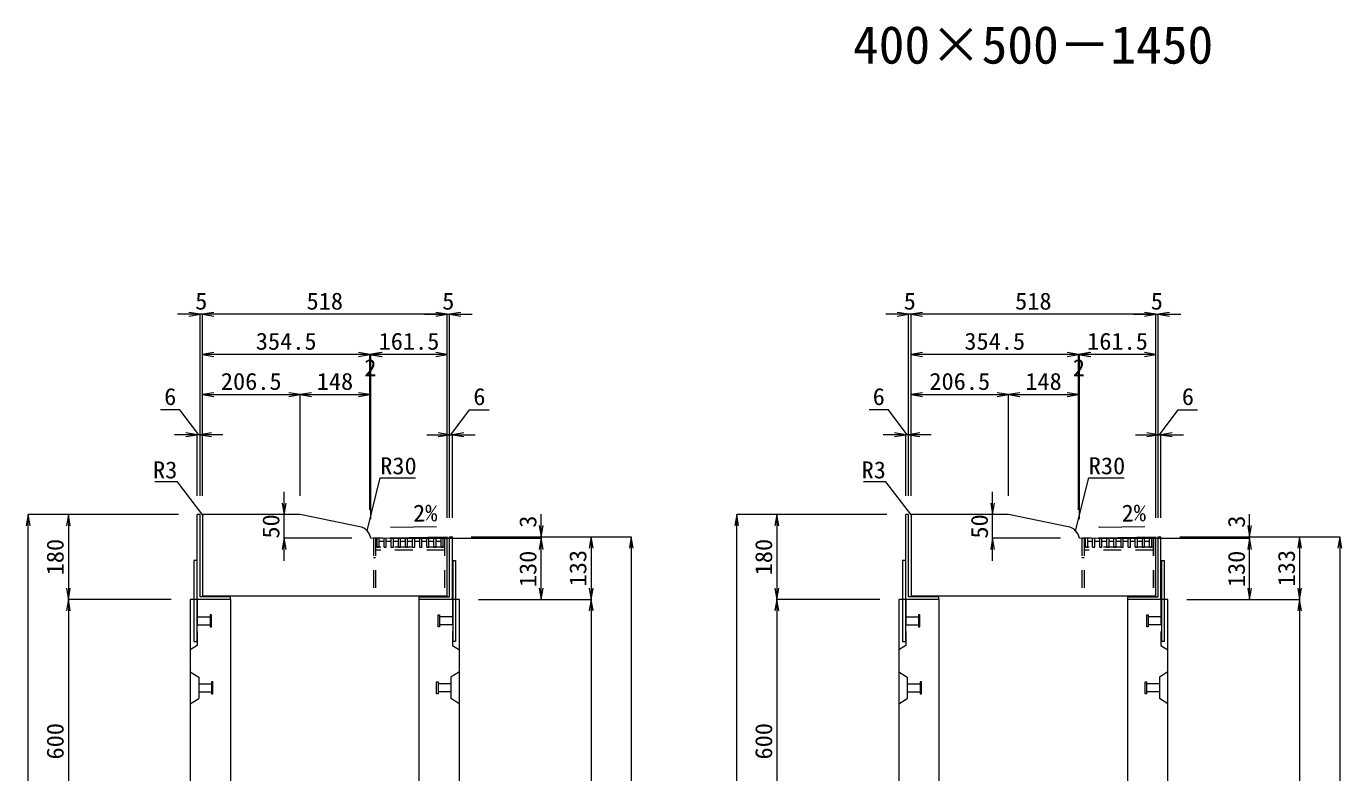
# Model space of a CAD drawing. Units: millimetres at full size. Extents: x -1809 to 57027, y -20349 to 17321.
# Drawn here: x 40936 to 43721, y -12513 to -10932 of the extents above; entities that cross this region are included whole.
import ezdxf
from ezdxf.enums import TextEntityAlignment as Align

# ---------------------------------------------------------------- set-up
doc = ezdxf.new("R2010")
doc.units = ezdxf.units.MM
doc.header["$LTSCALE"] = 50
doc.linetypes.add('USER2', pattern=[1.35, 0.75, -0.6])
doc.linetypes.add('USER3', pattern=[1.35, 0.75, -0.6])
for name, color, linetype, lineweight in [('インサート', 3, 'USER2', 9), ('受枠', 3, 'Continuous', 5), ('寸法線', 7, 'Continuous', 13), ('引出線', 4, 'Continuous', 13), ('本体', 2, 'Continuous', 13), ('ｸﾞﾚｰﾁﾝｸﾞ', 7, 'USER3', 9)]:
    doc.layers.add(name, color=color, linetype=linetype, lineweight=lineweight)
doc.layers.add('文字', color=7, linetype='Continuous')
doc.styles.add('ＭＳ 明朝', font='')
doc.styles.get('ＭＳ 明朝').set_extended_font_data('MS Mincho')

# ---------------------------------------------------------------- blocks, each defined once
blk = doc.blocks.new('open_arrow')
at = {"color": 0, "linetype": 'Continuous', "lineweight": -2}
blk.add_lwpolyline([(7.5, 1.25), (0, 0), (7.5, -1.25)], dxfattribs=at)

msp = doc.modelspace()

# ---------------------------------------------------------------- linework, layer by layer
at = {"layer": 'インサート'}
for p, q in [((41298.24, -12182.55), (41325.24, -12182.55)), ((41298.24, -12182.55), (41298.24, -12199.55)), ((41328.24, -12178.55), (41325.24, -12178.55)), ((41325.24, -12178.55), (41325.24, -12203.55)), ((41328.24, -12203.55), (41328.24, -12178.55)), ((41808.24, -12178.55), (41811.24, -12178.55)), ((41808.24, -12203.55), (41808.24, -12178.55)), ((41811.24, -12178.55), (41811.24, -12203.55)), ((41838.24, -12182.55), (41811.24, -12182.55)), ((41838.24, -12182.55), (41838.24, -12199.55)), ((42798.24, -12182.55), (42825.24, -12182.55)), ((42798.24, -12182.55), (42798.24, -12199.55)), ((42828.24, -12178.55), (42825.24, -12178.55)), ((42825.24, -12178.55), (42825.24, -12203.55)), ((42828.24, -12203.55), (42828.24, -12178.55)), ((43308.24, -12178.55), (43311.24, -12178.55)), ((43308.24, -12203.55), (43308.24, -12178.55)), ((43311.24, -12178.55), (43311.24, -12203.55)), ((43338.24, -12182.55), (43311.24, -12182.55)), ((43338.24, -12182.55), (43338.24, -12199.55)), ((41298.24, -12199.55), (41325.24, -12199.55)), ((41325.24, -12203.55), (41328.24, -12203.55)), ((41811.24, -12203.55), (41808.24, -12203.55)), ((41838.24, -12199.55), (41811.24, -12199.55)), ((42798.24, -12199.55), (42825.24, -12199.55)), ((42825.24, -12203.55), (42828.24, -12203.55)), ((43311.24, -12203.55), (43308.24, -12203.55)), ((43338.24, -12199.55), (43311.24, -12199.55)), ((41301.44, -12324.55), (41328.44, -12324.55)), ((41301.44, -12324.55), (41301.44, -12341.55)), ((41331.44, -12320.55), (41328.44, -12320.55)), ((41328.44, -12320.55), (41328.44, -12345.55)), ((41331.44, -12345.55), (41331.44, -12320.55)), ((41805.04, -12320.55), (41808.04, -12320.55)), ((41805.04, -12345.55), (41805.04, -12320.55)), ((41808.04, -12320.55), (41808.04, -12345.55)), ((41835.04, -12324.55), (41808.04, -12324.55)), ((41835.04, -12324.55), (41835.04, -12341.55)), ((42801.44, -12324.55), (42828.44, -12324.55)), ((42801.44, -12324.55), (42801.44, -12341.55)), ((42831.44, -12320.55), (42828.44, -12320.55)), ((42828.44, -12320.55), (42828.44, -12345.55)), ((42831.44, -12345.55), (42831.44, -12320.55)), ((43305.04, -12320.55), (43308.04, -12320.55)), ((43305.04, -12345.55), (43305.04, -12320.55)), ((43308.04, -12320.55), (43308.04, -12345.55)), ((43335.04, -12324.55), (43308.04, -12324.55)), ((43335.04, -12324.55), (43335.04, -12341.55)), ((41301.44, -12341.55), (41328.44, -12341.55)), ((41328.44, -12345.55), (41331.44, -12345.55)), ((41808.04, -12345.55), (41805.04, -12345.55)), ((41835.04, -12341.55), (41808.04, -12341.55)), ((42801.44, -12341.55), (42828.44, -12341.55)), ((42828.44, -12345.55), (42831.44, -12345.55)), ((43308.04, -12345.55), (43305.04, -12345.55)), ((43335.04, -12341.55), (43308.04, -12341.55))]:
    msp.add_line(p, q, dxfattribs=at)
at = {"layer": '受枠'}
for p, q in [((41304.24, -11966.05), (41298.24, -11966.05)), ((41298.24, -12146.05), (41298.24, -11966.05)), ((41304.24, -12140.05), (41304.24, -11966.05)), ((42804.24, -11966.05), (42798.24, -11966.05)), ((42798.24, -12146.05), (42798.24, -11966.05)), ((42804.24, -12140.05), (42804.24, -11966.05)), ((41832.24, -12140.05), (41832.24, -12013.05)), ((41832.24, -12013.05), (41838.24, -12013.05)), ((41838.24, -12146.05), (41838.24, -12013.05)), ((43332.24, -12140.05), (43332.24, -12013.05)), ((43332.24, -12013.05), (43338.24, -12013.05)), ((43338.24, -12146.05), (43338.24, -12013.05)), ((41291.24, -12063.05), (41291.24, -12235.05)), ((41297.24, -12063.05), (41291.24, -12063.05)), ((41297.24, -12063.05), (41297.24, -12235.05)), ((41839.24, -12063.05), (41839.24, -12235.05)), ((41839.24, -12063.05), (41845.24, -12063.05)), ((41845.24, -12063.05), (41845.24, -12235.05)), ((42791.24, -12063.05), (42791.24, -12235.05)), ((42797.24, -12063.05), (42791.24, -12063.05)), ((42797.24, -12063.05), (42797.24, -12235.05)), ((43339.24, -12063.05), (43339.24, -12235.05)), ((43339.24, -12063.05), (43345.24, -12063.05)), ((43345.24, -12063.05), (43345.24, -12235.05)), ((41368.24, -12140.05), (41304.24, -12140.05)), ((41368.24, -12146.05), (41368.24, -12140.05)), ((41768.24, -12146.05), (41768.24, -12140.05)), ((41768.24, -12140.05), (41832.24, -12140.05)), ((42868.24, -12140.05), (42804.24, -12140.05)), ((42868.24, -12146.05), (42868.24, -12140.05)), ((43268.24, -12146.05), (43268.24, -12140.05)), ((43268.24, -12140.05), (43332.24, -12140.05)), ((41368.24, -12146.05), (41298.24, -12146.05)), ((41838.24, -12146.05), (41768.24, -12146.05)), ((42868.24, -12146.05), (42798.24, -12146.05)), ((43338.24, -12146.05), (43268.24, -12146.05)), ((41291.24, -12235.05), (41297.24, -12235.05)), ((41845.24, -12235.05), (41839.24, -12235.05)), ((42791.24, -12235.05), (42797.24, -12235.05)), ((43345.24, -12235.05), (43339.24, -12235.05))]:
    msp.add_line(p, q, dxfattribs=at)
at = {"layer": '寸法線'}
for p, q in [((41357.24, -11541.93), (41256.24, -11541.93)), ((41304.24, -11926.03), (41304.24, -11541.93)), ((41827.24, -11541.93), (41309.24, -11541.93)), ((41309.24, -11926.03), (41309.24, -11541.93)), ((41309.24, -11926.03), (41309.24, -11541.93)), ((41779.24, -11541.93), (41880.24, -11541.93)), ((41827.24, -11973.23), (41827.24, -11541.93)), ((41827.24, -11973.23), (41827.24, -11541.93)), ((41832.24, -11973.03), (41832.24, -11541.93)), ((42857.24, -11541.93), (42756.24, -11541.93)), ((42804.24, -11926.03), (42804.24, -11541.93)), ((43327.24, -11541.93), (42809.24, -11541.93)), ((42809.24, -11926.03), (42809.24, -11541.93)), ((42809.24, -11926.03), (42809.24, -11541.93)), ((43279.24, -11541.93), (43380.24, -11541.93)), ((43327.24, -11973.23), (43327.24, -11541.93)), ((43327.24, -11973.23), (43327.24, -11541.93)), ((43332.24, -11973.03), (43332.24, -11541.93)), ((41711.74, -11626.93), (41309.24, -11626.93)), ((41309.24, -11926.03), (41309.24, -11626.93)), ((41713.67, -11626.93), (41615.74, -11626.93)), ((41663.74, -11956.03), (41663.74, -11626.93)), ((41827.24, -11626.93), (41665.67, -11626.93)), ((41665.67, -11976.03), (41665.67, -11626.93)), ((41827.24, -11973.23), (41827.24, -11626.93)), ((43211.74, -11626.93), (42809.24, -11626.93)), ((42809.24, -11926.03), (42809.24, -11626.93)), ((43213.67, -11626.93), (43115.74, -11626.93)), ((43163.74, -11956.03), (43163.74, -11626.93)), ((43327.24, -11626.93), (43165.67, -11626.93)), ((43165.67, -11976.03), (43165.67, -11626.93)), ((43327.24, -11973.23), (43327.24, -11626.93)), ((41309.24, -11711.93), (41515.74, -11711.93)), ((41309.24, -11926.03), (41309.24, -11711.93)), ((41515.74, -11926.03), (41515.74, -11711.93)), ((41515.74, -11711.93), (41663.74, -11711.93)), ((41515.74, -11926.03), (41515.74, -11711.93)), ((41663.74, -11956.03), (41663.74, -11711.93)), ((41663.74, -11956.03), (41663.74, -11717.95)), ((41665.67, -11976.03), (41665.67, -11717.95)), ((42809.24, -11711.93), (43015.74, -11711.93)), ((42809.24, -11926.03), (42809.24, -11711.93)), ((43015.74, -11926.03), (43015.74, -11711.93)), ((43015.74, -11711.93), (43163.74, -11711.93)), ((43015.74, -11926.03), (43015.74, -11711.93)), ((43163.74, -11956.03), (43163.74, -11711.93)), ((43163.74, -11956.03), (43163.74, -11717.95)), ((43165.67, -11976.03), (43165.67, -11717.95)), ((41261.62, -11744.13), (41220.39, -11744.13)), ((41301.24, -11796.93), (41261.62, -11744.13)), ((41835.24, -11796.93), (41874.86, -11744.13)), ((41874.86, -11744.13), (41916.09, -11744.13)), ((42761.62, -11744.13), (42720.39, -11744.13)), ((42801.24, -11796.93), (42761.62, -11744.13)), ((43335.24, -11796.93), (43374.86, -11744.13)), ((43374.86, -11744.13), (43416.09, -11744.13)), ((41352.24, -11796.93), (41250.24, -11796.93)), ((41298.24, -11926.03), (41298.24, -11796.93)), ((41304.24, -11926.03), (41304.24, -11796.93)), ((41784.24, -11796.93), (41886.24, -11796.93)), ((41832.24, -11973.03), (41832.24, -11796.93)), ((41838.24, -11973.03), (41838.24, -11796.93)), ((42852.24, -11796.93), (42750.24, -11796.93)), ((42798.24, -11926.03), (42798.24, -11796.93)), ((42804.24, -11926.03), (42804.24, -11796.93)), ((43284.24, -11796.93), (43386.24, -11796.93)), ((43332.24, -11973.03), (43332.24, -11796.93)), ((43338.24, -11973.03), (43338.24, -11796.93)), ((41482.08, -12064.11), (41482.08, -11918.05)), ((42982.08, -12064.11), (42982.08, -11918.05)), ((40940.3, -13496.05), (40940.3, -11966.05)), ((41258.22, -11966.05), (40940.3, -11966.05)), ((41025.3, -11966.05), (41025.3, -12146.05)), ((41258.22, -11966.05), (41025.3, -11966.05)), ((41482.08, -11966.05), (41475.72, -11966.05)), ((42026.18, -12064.05), (42026.18, -11965.05)), ((42440.3, -13596.05), (42440.3, -11966.05)), ((42758.22, -11966.05), (42440.3, -11966.05)), ((42525.3, -11966.05), (42525.3, -12146.05)), ((42758.22, -11966.05), (42525.3, -11966.05)), ((42982.08, -11966.05), (42975.72, -11966.05)), ((43526.18, -12064.05), (43526.18, -11965.05)), ((41625.66, -12016.11), (41482.08, -12016.11)), ((41705.69, -12016.05), (42026.18, -12016.05)), ((41705.69, -12016.05), (42026.18, -12016.05)), ((41878.26, -12013.05), (42132.02, -12013.05)), ((41878.26, -12013.05), (42217.02, -12013.05)), ((41878.26, -12013.05), (42026.18, -12013.05)), ((42026.18, -12146.05), (42026.18, -12016.05)), ((42132.02, -12013.05), (42132.02, -12146.05)), ((42217.02, -12013.05), (42217.02, -13496.05)), ((43125.66, -12016.11), (42982.08, -12016.11)), ((43205.69, -12016.05), (43526.18, -12016.05)), ((43205.69, -12016.05), (43526.18, -12016.05)), ((43378.26, -12013.05), (43632.02, -12013.05)), ((43378.26, -12013.05), (43717.02, -12013.05)), ((43378.26, -12013.05), (43526.18, -12013.05)), ((43526.18, -12146.05), (43526.18, -12016.05)), ((43632.02, -12013.05), (43632.02, -12146.05)), ((43717.02, -12013.05), (43717.02, -13596.05)), ((41243.22, -12146.05), (41025.3, -12146.05)), ((41025.3, -12146.05), (41025.3, -12746.05)), ((41243.22, -12146.05), (41025.3, -12146.05)), ((41893.26, -12146.05), (42132.02, -12146.05)), ((41893.26, -12146.05), (42132.02, -12146.05)), ((41893.26, -12146.05), (42026.18, -12146.05)), ((42132.02, -12146.05), (42132.02, -13496.05)), ((42743.22, -12146.05), (42525.3, -12146.05)), ((42525.3, -12146.05), (42525.3, -12746.05)), ((42743.22, -12146.05), (42525.3, -12146.05)), ((43393.26, -12146.05), (43632.02, -12146.05)), ((43393.26, -12146.05), (43632.02, -12146.05)), ((43393.26, -12146.05), (43526.18, -12146.05)), ((43632.02, -12146.05), (43632.02, -13596.05))]:
    msp.add_line(p, q, dxfattribs=at)
at = {"layer": '引出線'}
for points in [[(41657.65, -12000.19), (41685.55, -11887.86), (41760.23, -11887.86)], [(43157.65, -12000.19), (43185.55, -11887.86), (43260.23, -11887.86)], [(41310.12, -11966.93), (41256.07, -11896.57), (41208.34, -11896.57)], [(42810.12, -11966.93), (42756.07, -11896.57), (42708.34, -11896.57)], [(41707, -11992.9), (41755.74, -11991.93), (41804.49, -11990.95)], [(43207, -11992.9), (43255.74, -11991.93), (43304.49, -11990.95)]]:
    msp.add_lwpolyline(points, dxfattribs=at)
at = {"layer": '本体', "lineweight": 20}
for p, q in [((41309.24, -11966.05), (41309.24, -12139.05)), ((41515.74, -11966.05), (41309.24, -11966.05)), ((41642.05, -11991.66), (41515.74, -11966.05)), ((42809.24, -11966.05), (42809.24, -12139.05)), ((43015.74, -11966.05), (42809.24, -11966.05)), ((43142.05, -11991.66), (43015.74, -11966.05)), ((41665.67, -12016.05), (41827.24, -12013.25)), ((41827.24, -12139.05), (41827.24, -12013.25)), ((43165.67, -12016.05), (43327.24, -12013.25)), ((43327.24, -12139.05), (43327.24, -12013.25)), ((41827.24, -12139.05), (41309.24, -12139.05)), ((43327.24, -12139.05), (42809.24, -12139.05))]:
    msp.add_line(p, q, dxfattribs=at)
at = {"layer": '本体'}
for p, q in [((41283.24, -12146.05), (41283.24, -13496.05)), ((41368.24, -12146.05), (41283.24, -12146.05)), ((41368.24, -12146.05), (41368.24, -12652.02)), ((41768.24, -12652.02), (41768.24, -12146.05)), ((41853.24, -12146.05), (41768.24, -12146.05)), ((41853.24, -13496.05), (41853.24, -12146.05)), ((42783.24, -12146.05), (42783.24, -13596.05)), ((42868.24, -12146.05), (42783.24, -12146.05)), ((42868.24, -12146.05), (42868.24, -12652.02)), ((43268.24, -12652.02), (43268.24, -12146.05)), ((43353.24, -12146.05), (43268.24, -12146.05)), ((43353.24, -13596.05), (43353.24, -12146.05))]:
    msp.add_line(p, q, dxfattribs=at)
at = {"layer": '本体', "linetype": 'USER2', "lineweight": 9}
for p, q in [((41298.24, -12146.05), (41298.24, -12243.05)), ((41838.24, -12146.05), (41838.24, -12243.05)), ((42798.24, -12146.05), (42798.24, -12243.05)), ((43338.24, -12146.05), (43338.24, -12243.05)), ((41298.24, -12243.05), (41283.24, -12252.55)), ((41838.24, -12243.05), (41853.24, -12252.55)), ((42798.24, -12243.05), (42783.24, -12252.55)), ((43338.24, -12243.05), (43353.24, -12252.55))]:
    msp.add_line(p, q, dxfattribs=at)
at = {"layer": '本体', "lineweight": 9}
for p, q in [((41283.24, -12299.05), (41301.44, -12310.55)), ((41853.24, -12299.05), (41835.04, -12310.55)), ((42783.24, -12299.05), (42801.44, -12310.55)), ((43353.24, -12299.05), (43335.04, -12310.55)), ((41301.44, -12310.55), (41301.44, -12355.55)), ((41835.04, -12310.55), (41835.04, -12355.55)), ((42801.44, -12310.55), (42801.44, -12355.55)), ((43335.04, -12310.55), (43335.04, -12355.55)), ((41283.24, -12367.05), (41301.44, -12355.55)), ((41853.24, -12367.05), (41835.04, -12355.55)), ((42783.24, -12367.05), (42801.44, -12355.55)), ((43353.24, -12367.05), (43335.04, -12355.55))]:
    msp.add_line(p, q, dxfattribs=at)
at = {"layer": '本体', "lineweight": 20}
for centre, radius, start, end in [((41312.24, -11969.05), 3, 90, 180), ((42812.24, -11969.05), 3, 90, 180), ((41636.09, -12021.06), 30, 9.60388, 78.54131), ((43136.09, -12021.06), 30, 9.60388, 78.54131)]:
    msp.add_arc(centre, radius, start, end, dxfattribs=at)
at = {"layer": 'ｸﾞﾚｰﾁﾝｸﾞ'}
for p, q in [((41671.24, -12016.05), (41671.24, -12139.05)), ((41826.24, -12016.05), (41671.24, -12016.05)), ((41675.74, -12016.05), (41675.74, -12139.05)), ((41678.74, -12035.05), (41678.74, -12016.05)), ((41683.2, -12022.05), (41693.8, -12022.05)), ((41683.24, -12035.05), (41683.24, -12016.05)), ((41693.8, -12035.05), (41693.8, -12016.05)), ((41698.25, -12022.05), (41708.85, -12022.05)), ((41698.3, -12035.05), (41698.3, -12016.05)), ((41708.85, -12035.05), (41708.85, -12016.05)), ((41713.31, -12022.05), (41723.91, -12022.05)), ((41713.35, -12035.05), (41713.35, -12016.05)), ((41723.91, -12035.05), (41723.91, -12016.05)), ((41728.36, -12022.05), (41738.96, -12022.05)), ((41728.41, -12035.05), (41728.41, -12016.05)), ((41738.96, -12035.05), (41738.96, -12016.05)), ((41743.42, -12022.05), (41754.02, -12022.05)), ((41743.46, -12035.05), (41743.46, -12016.05)), ((41754.02, -12035.05), (41754.02, -12016.05)), ((41758.47, -12022.05), (41769.07, -12022.05)), ((41758.52, -12035.05), (41758.52, -12016.05)), ((41769.07, -12035.05), (41769.07, -12016.05)), ((41773.53, -12022.05), (41784.13, -12022.05)), ((41773.57, -12035.05), (41773.57, -12016.05)), ((41784.13, -12035.05), (41784.13, -12016.05)), ((41788.59, -12022.05), (41799.19, -12022.05)), ((41788.63, -12035.05), (41788.63, -12016.05)), ((41799.19, -12035.05), (41799.19, -12016.05)), ((41803.69, -12035.05), (41803.69, -12016.05)), ((41803.69, -12022.05), (41814.24, -12022.05)), ((41814.24, -12035.05), (41814.24, -12016.05)), ((41818.74, -12035.05), (41818.74, -12016.05)), ((41821.74, -12016.05), (41821.74, -12139.05)), ((41826.24, -12016.05), (41826.24, -12139.05)), ((43171.24, -12016.05), (43171.24, -12139.05)), ((43326.24, -12016.05), (43171.24, -12016.05)), ((43175.74, -12016.05), (43175.74, -12139.05)), ((43178.74, -12035.05), (43178.74, -12016.05)), ((43183.2, -12022.05), (43193.8, -12022.05)), ((43183.24, -12035.05), (43183.24, -12016.05)), ((43193.8, -12035.05), (43193.8, -12016.05)), ((43198.25, -12022.05), (43208.85, -12022.05)), ((43198.3, -12035.05), (43198.3, -12016.05)), ((43208.85, -12035.05), (43208.85, -12016.05)), ((43213.31, -12022.05), (43223.91, -12022.05)), ((43213.35, -12035.05), (43213.35, -12016.05)), ((43223.91, -12035.05), (43223.91, -12016.05)), ((43228.36, -12022.05), (43238.96, -12022.05)), ((43228.41, -12035.05), (43228.41, -12016.05)), ((43238.96, -12035.05), (43238.96, -12016.05)), ((43243.42, -12022.05), (43254.02, -12022.05)), ((43243.46, -12035.05), (43243.46, -12016.05)), ((43254.02, -12035.05), (43254.02, -12016.05)), ((43258.47, -12022.05), (43269.07, -12022.05)), ((43258.52, -12035.05), (43258.52, -12016.05)), ((43269.07, -12035.05), (43269.07, -12016.05)), ((43273.53, -12022.05), (43284.13, -12022.05)), ((43273.57, -12035.05), (43273.57, -12016.05)), ((43284.13, -12035.05), (43284.13, -12016.05)), ((43288.59, -12022.05), (43299.19, -12022.05)), ((43288.63, -12035.05), (43288.63, -12016.05)), ((43299.19, -12035.05), (43299.19, -12016.05)), ((43303.69, -12035.05), (43303.69, -12016.05)), ((43303.69, -12022.05), (43314.24, -12022.05)), ((43314.24, -12035.05), (43314.24, -12016.05)), ((43318.74, -12035.05), (43318.74, -12016.05)), ((43321.74, -12016.05), (43321.74, -12139.05)), ((43326.24, -12016.05), (43326.24, -12139.05)), ((41675.74, -12057.55), (41671.24, -12057.55)), ((41821.74, -12035.05), (41675.74, -12035.05)), ((41821.74, -12041.05), (41675.74, -12041.05)), ((41678.74, -12035.05), (41683.24, -12035.05)), ((41693.8, -12035.05), (41698.3, -12035.05)), ((41708.85, -12035.05), (41713.35, -12035.05)), ((41723.91, -12035.05), (41728.41, -12035.05)), ((41738.96, -12035.05), (41743.46, -12035.05)), ((41754.02, -12035.05), (41758.52, -12035.05)), ((41769.07, -12035.05), (41773.57, -12035.05)), ((41784.13, -12035.05), (41788.63, -12035.05)), ((41799.19, -12035.05), (41803.69, -12035.05)), ((41814.24, -12035.05), (41818.74, -12035.05)), ((43175.74, -12057.55), (43171.24, -12057.55)), ((43321.74, -12035.05), (43175.74, -12035.05)), ((43321.74, -12041.05), (43175.74, -12041.05)), ((43178.74, -12035.05), (43183.24, -12035.05)), ((43193.8, -12035.05), (43198.3, -12035.05)), ((43208.85, -12035.05), (43213.35, -12035.05)), ((43223.91, -12035.05), (43228.41, -12035.05)), ((43238.96, -12035.05), (43243.46, -12035.05)), ((43254.02, -12035.05), (43258.52, -12035.05)), ((43269.07, -12035.05), (43273.57, -12035.05)), ((43284.13, -12035.05), (43288.63, -12035.05)), ((43299.19, -12035.05), (43303.69, -12035.05)), ((43314.24, -12035.05), (43318.74, -12035.05))]:
    msp.add_line(p, q, dxfattribs=at)

# ---------------------------------------------------------------- block references
at = {"layer": '寸法線', "xscale": 3.2, "yscale": 3.2}
for p, rotation in [((41304.24, -11541.93), 180), ((41827.24, -11541.93), 180), ((41827.24, -11541.93), 180), ((42804.24, -11541.93), 180), ((43327.24, -11541.93), 180), ((43327.24, -11541.93), 180), ((41663.74, -11626.93), 180), ((41827.24, -11626.93), 180), ((43163.74, -11626.93), 180), ((43327.24, -11626.93), 180), ((41515.74, -11711.93), 180), ((41663.74, -11711.93), 180), ((43015.74, -11711.93), 180), ((43163.74, -11711.93), 180), ((41298.24, -11796.93), 180), ((41832.24, -11796.93), 180), ((42798.24, -11796.93), 180), ((43332.24, -11796.93), 180), ((41482.08, -11966.05), 90), ((42982.08, -11966.05), 90), ((40940.3, -11966.05), 270), ((41025.3, -11966.05), 270), ((42440.3, -11966.05), 270), ((42525.3, -11966.05), 270), ((42026.18, -12013.05), 90), ((43526.18, -12013.05), 90), ((41482.08, -12016.11), 270), ((42026.18, -12016.05), 270), ((42026.18, -12016.05), 270), ((42132.02, -12013.05), 270), ((42217.02, -12013.05), 270), ((42982.08, -12016.11), 270), ((43526.18, -12016.05), 270), ((43526.18, -12016.05), 270), ((43632.02, -12013.05), 270), ((43717.02, -12013.05), 270), ((41025.3, -12146.05), 90), ((42026.18, -12146.05), 90), ((42132.02, -12146.05), 90), ((42525.3, -12146.05), 90), ((43526.18, -12146.05), 90), ((43632.02, -12146.05), 90), ((41025.3, -12146.05), 270), ((42132.02, -12146.05), 270), ((42525.3, -12146.05), 270), ((43632.02, -12146.05), 270)]:
    msp.add_blockref('open_arrow', p, dxfattribs=dict(at, rotation=rotation))
for p in [(41309.24, -11541.93), (41309.24, -11541.93), (41832.24, -11541.93), (42809.24, -11541.93), (42809.24, -11541.93), (43332.24, -11541.93), (41309.24, -11626.93), (41663.74, -11626.93), (41665.67, -11626.93), (41665.67, -11626.93), (42809.24, -11626.93), (43163.74, -11626.93), (43165.67, -11626.93), (43165.67, -11626.93), (41309.24, -11711.93), (41515.74, -11711.93), (42809.24, -11711.93), (43015.74, -11711.93), (41304.24, -11796.93), (41838.24, -11796.93), (42804.24, -11796.93), (43338.24, -11796.93)]:
    msp.add_blockref('open_arrow', p, dxfattribs=at)
at = {"layer": '引出線', "xscale": 0.0533, "yscale": 0.0533}
for p, rotation in [((41310.12, -11966.93), 127.5), ((42810.12, -11966.93), 127.5), ((41657.65, -12000.19), 76), ((41707, -11992.9), 1.1), ((43157.65, -12000.19), 76), ((43207, -11992.9), 1.1)]:
    msp.add_blockref('open_arrow', p, dxfattribs=dict(at, rotation=rotation))

# ---------------------------------------------------------------- texts
at = {"layer": '寸法線', "style": 'ＭＳ 明朝', "width": 1.05}
for s, p in [('5', (41306.74, -11513.91)), ('518', (41568.24, -11513.91)), ('5', (41829.74, -11513.91)), ('5', (42806.74, -11513.91)), ('518', (43068.24, -11513.91)), ('5', (43329.74, -11513.91)), ('354.5', (41486.49, -11598.91)), ('161.5', (41746.46, -11598.91)), ('354.5', (42986.49, -11598.91)), ('161.5', (43246.46, -11598.91)), ('2', (41664.71, -11654.95)), ('2', (43164.71, -11654.95)), ('206.5', (41412.49, -11683.91)), ('148', (41589.74, -11683.91)), ('206.5', (42912.49, -11683.91)), ('148', (43089.74, -11683.91)), ('6', (41241.01, -11716.11)), ('6', (41895.47, -11716.11)), ('6', (42741.01, -11716.11)), ('6', (43395.47, -11716.11))]:
    msp.add_text(s, height=36.03, dxfattribs=at).set_placement(p, align=Align.MIDDLE_CENTER)
for s, p in [('50', (41454.06, -11991.08)), ('3', (41998.16, -11980.99)), ('50', (42954.06, -11991.08)), ('3', (43498.16, -11980.99)), ('180', (40997.28, -12056.05)), ('180', (42497.28, -12056.05)), ('130', (41998.16, -12081.05)), ('133', (42104, -12079.55)), ('130', (43498.16, -12081.05)), ('133', (43604, -12079.55)), ('600', (40997.28, -12446.05)), ('600', (42497.28, -12446.05))]:
    msp.add_text(s, height=36.03, rotation=90, dxfattribs=at).set_placement(p, align=Align.MIDDLE_CENTER)
at = {"layer": '引出線', "style": 'ＭＳ 明朝', "width": 1.05}
for p in [(41256.07, -11853.37), (42756.07, -11853.37)]:
    msp.add_text('R3', height=36.03, dxfattribs=at).set_placement(p, align=Align.TOP_RIGHT)
for p in [(41685.55, -11844.66), (43185.55, -11844.66)]:
    msp.add_text('R30', height=36.03, dxfattribs=at).set_placement(p, align=Align.TOP_LEFT)
for p in [(41754.81, -11945.04), (43254.81, -11945.04)]:
    msp.add_text('2%', height=36.03, rotation=1.146, dxfattribs=at).set_placement(p, align=Align.TOP_LEFT)
at = {"layer": '文字', "style": 'ＭＳ 明朝'}
msp.add_text('400×500－1450', height=80.06, dxfattribs=at).set_placement((43067.76, -10971.03), align=Align.MIDDLE_CENTER)

doc.saveas('drawing.dxf')
